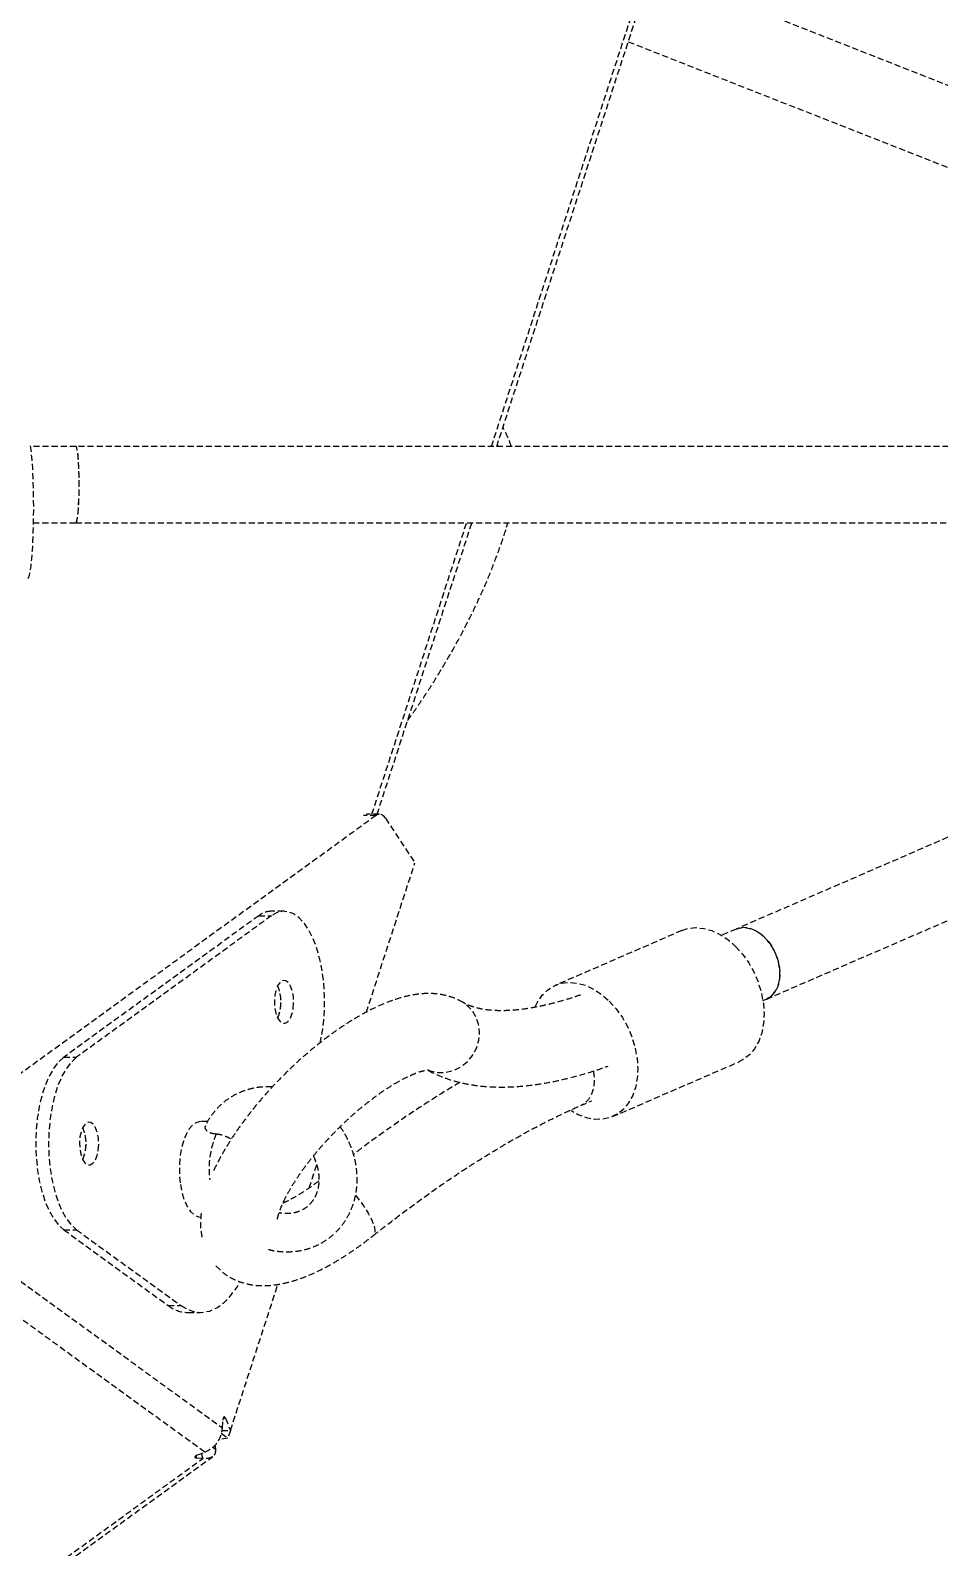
# Model space of a CAD drawing. Header units: millimetres. Extents: x -6061 to 5100, y -3651 to 3328.
# Drawn here: x -787.3 to -597.1, y -200.9 to 116.9 of the extents above; entities that cross this region are included whole.
import ezdxf

# ---------------------------------------------------------------- set-up
doc = ezdxf.new("R2010")
doc.units = ezdxf.units.MM
doc.linetypes.add('HIDDEN', pattern=[1.905, 1.27, -0.635])
for name, color, linetype in [('DIKOM_ОБЪЕКТ', 7, 'Continuous'), ('DIKOM_РАЗМЕР_ЗОНА', 7, 'Continuous'), ('DIKOM_РАЗМЕР_ОБЪЕКТА', 7, 'Continuous')]:
    doc.layers.add(name, color=color, linetype=linetype)
doc.styles.add('style1', font='arialbd.ttf', dxfattribs={"width": 0.8})
doc.dimstyles.new('1-50', dxfattribs={"dimtxt": 300, "dimasz": 200, "dimexe": 100, "dimexo": 0, "dimgap": 100, "dimtad": 1, "dimtxsty": 'style1', "dimcen": 200, "dimclrd": 7, "dimclre": 7, "dimclrt": 7, "dimadec": 1, "dimazin": 2, "dimtfac": 1, "dimtmove": 0, "dimatfit": 2, "dimfxl": 0, "dimlwd": 25, "dimlwe": 18, "dimarcsym": 0})

# ---------------------------------------------------------------- blocks, each defined once
blk = doc.blocks.new('*D0')
at = {"layer": 'Defpoints', "color": 0, "transparency": 16777216}
for p in [(3244.44, 1090.08), (-2954.24, -571.35), (3244.44, -1487.03)]:
    blk.add_point(p, dxfattribs=at)
at = {"layer": 'DIKOM_РАЗМЕР_ОБЪЕКТА', "color": 7, "lineweight": 18, "transparency": 16777216}
for p, q in [((3244.44, 1090.08), (3244.44, -1587.03)), ((-2954.24, -571.35), (-2954.24, -1587.03))]:
    blk.add_line(p, q, dxfattribs=at)
at = {"layer": 'DIKOM_РАЗМЕР_ОБЪЕКТА', "color": 7, "lineweight": 25, "transparency": 16777216}
blk.add_line((-2754.24, -1487.03), (3044.44, -1487.03), dxfattribs=at)
at = {"layer": 'DIKOM_РАЗМЕР_ОБЪЕКТА', "color": 7, "transparency": 16777216}
for points in [[(-2754.24, -1453.69), (-2754.24, -1520.36), (-2954.24, -1487.03)], [(3044.44, -1453.69), (3044.44, -1520.36), (3244.44, -1487.03)]]:
    blk.add_solid(points, dxfattribs=at)
at = {"layer": 'DIKOM_РАЗМЕР_ОБЪЕКТА', "color": 7, "transparency": 16777216, "insert": (279.31, -1118.98), "char_height": 300, "attachment_point": 5, "style": 'style1'}
blk.add_mtext('{\\fArial|b0|i0|c204|p34;\\H1.75x;6200}', dxfattribs=at)
blk = doc.blocks.new('*D1')
at = {"layer": 'Defpoints', "color": 0, "transparency": 16777216}
for p in [(2324.34, 3327.92), (-5419.16, -2822.08), (-1808.64, -2822.08)]:
    blk.add_point(p, dxfattribs=at)
at = {"layer": 'DIKOM_РАЗМЕР_ЗОНА', "color": 7, "lineweight": 18, "transparency": 16777216}
for p, q in [((2324.34, 3327.92), (-5519.16, 3327.92)), ((-1808.64, -2822.08), (-5519.16, -2822.08))]:
    blk.add_line(p, q, dxfattribs=at)
at = {"layer": 'DIKOM_РАЗМЕР_ЗОНА', "color": 7, "lineweight": 25, "transparency": 16777216}
blk.add_line((-5419.16, 3127.92), (-5419.16, -2622.08), dxfattribs=at)
at = {"layer": 'DIKOM_РАЗМЕР_ЗОНА', "color": 7, "transparency": 16777216}
for points in [[(-5452.49, 3127.92), (-5385.83, 3127.92), (-5419.16, 3327.92)], [(-5452.49, -2622.08), (-5385.83, -2622.08), (-5419.16, -2822.08)]]:
    blk.add_solid(points, dxfattribs=at)
at = {"layer": 'DIKOM_РАЗМЕР_ЗОНА', "color": 7, "transparency": 16777216, "insert": (-5787.21, -178.18), "char_height": 300, "attachment_point": 5, "rotation": 90, "style": 'style1'}
blk.add_mtext('{\\fArial|b0|i0|c204|p34;\\H1.75x;6150}', dxfattribs=at)
blk = doc.blocks.new('*D2')
at = {"layer": 'Defpoints', "color": 0, "transparency": 16777216}
for p in [(5097.78, 1174.32), (-4808.91, -571.39), (5097.78, -3550.63)]:
    blk.add_point(p, dxfattribs=at)
at = {"layer": 'DIKOM_РАЗМЕР_ЗОНА', "color": 7, "lineweight": 18, "transparency": 16777216}
for p, q in [((5097.78, 1174.32), (5097.78, -3650.63)), ((-4808.91, -571.39), (-4808.91, -3650.63))]:
    blk.add_line(p, q, dxfattribs=at)
at = {"layer": 'DIKOM_РАЗМЕР_ЗОНА', "color": 7, "lineweight": 25, "transparency": 16777216}
blk.add_line((-4608.91, -3550.63), (4897.78, -3550.63), dxfattribs=at)
at = {"layer": 'DIKOM_РАЗМЕР_ЗОНА', "color": 7, "transparency": 16777216}
for points in [[(-4608.91, -3517.3), (-4608.91, -3583.96), (-4808.91, -3550.63)], [(4897.78, -3517.3), (4897.78, -3583.96), (5097.78, -3550.63)]]:
    blk.add_solid(points, dxfattribs=at)
at = {"layer": 'DIKOM_РАЗМЕР_ЗОНА', "color": 7, "transparency": 16777216, "insert": (864.15, -3182.58), "char_height": 300, "attachment_point": 5, "style": 'style1'}
blk.add_mtext('{\\fArial|b0|i0|c204|p34;\\H1.75x;9900}', dxfattribs=at)
blk = doc.blocks.new('*D3')
at = {"layer": 'Defpoints', "color": 0, "transparency": 16777216}
for p in [(-3174.2, 1527.92), (2804.07, 1527.92), (-2373.39, -1022.08)]:
    blk.add_point(p, dxfattribs=at)
at = {"layer": 'DIKOM_РАЗМЕР_ОБЪЕКТА', "color": 7, "lineweight": 18, "transparency": 16777216}
for p, q in [((2804.07, 1527.92), (-3274.2, 1527.92)), ((-2373.39, -1022.08), (-3274.2, -1022.08))]:
    blk.add_line(p, q, dxfattribs=at)
at = {"layer": 'DIKOM_РАЗМЕР_ОБЪЕКТА', "color": 7, "lineweight": 25, "transparency": 16777216}
blk.add_line((-3174.2, -822.08), (-3174.2, 1327.92), dxfattribs=at)
at = {"layer": 'DIKOM_РАЗМЕР_ОБЪЕКТА', "color": 7, "transparency": 16777216}
for points in [[(-3207.54, 1327.92), (-3140.87, 1327.92), (-3174.2, 1527.92)], [(-3207.54, -822.08), (-3140.87, -822.08), (-3174.2, -1022.08)]]:
    blk.add_solid(points, dxfattribs=at)
at = {"layer": 'DIKOM_РАЗМЕР_ОБЪЕКТА', "color": 7, "transparency": 16777216, "insert": (-3542.25, 166.98), "char_height": 300, "attachment_point": 5, "rotation": 90, "style": 'style1'}
blk.add_mtext('{\\fArial|b0|i0|c204|p34;\\H1.75x;2550}', dxfattribs=at)

msp = doc.modelspace()

# ---------------------------------------------------------------- linework, layer by layer
at = {"layer": 'DIKOM_ОБЪЕКТ', "color": 7, "linetype": 'HIDDEN', "lineweight": 15}
for p, q in [((-403.038, 29.683), (-654.791, 128.788)), ((-689.674, 29.683), (-658.831, 124.61)), ((-690.774, 29.683), (-660.31, 123.442)), ((-662.123, 114.479), (-446.718, 29.683)), ((-777.809, 29.683), (-787.335, 29.683)), ((-379.749, 29.683), (-777.809, 29.683)), ((-689.573, 29.995), (-689.209, 29.683)), ((-786.744, 13.683), (-777.809, 13.683)), ((-777.809, 13.683), (-379.749, 13.683)), ((-715.816, -47.387), (-695.972, 13.683)), ((-714.716, -47.387), (-694.873, 13.683)), ((-443.13, 13.683), (-639.539, -71.444)), ((-633.176, -86.124), (-431.232, 1.402)), ((-714.933, -47.632), (-806.025, -113.825)), ((-714.933, -47.632), (-717.604, -47.632)), ((-714.242, -47.387), (-716.913, -47.388)), ((-712.991, -48.244), (-706.807, -57.581)), ((-716.966, -88.856), (-706.807, -57.581)), ((-739.519, -68.653), (-780.345, -98.318)), ((-736.835, -68.652), (-777.661, -98.318)), ((-739.519, -68.653), (-736.835, -68.652)), ((-734.21, -67.723), (-736.893, -67.723)), ((-650.896, -71.761), (-677.356, -83.229)), ((-639.539, -71.444), (-642.58, -72.762)), ((-633.913, -86.444), (-633.176, -86.124)), ((-780.345, -98.318), (-777.661, -98.318)), ((-665.425, -110.755), (-638.966, -99.287)), ((-672.057, -108.418), (-669.774, -107.428)), ((-750.215, -111.791), (-751.682, -111.791)), ((-728.929, -125.687), (-727.366, -120.873)), ((-809.442, -130.673), (-747.111, -175.963)), ((-750.82, -181.067), (-813.15, -135.777)), ((-780.342, -134.458), (-777.659, -134.458)), ((-780.342, -134.458), (-758.508, -150.323)), ((-777.659, -134.458), (-755.825, -150.322)), ((-745.432, -176.493), (-735.49, -145.886)), ((-758.508, -150.323), (-755.825, -150.322)), ((-754.362, -151.791), (-751.679, -151.791)), ((-747.111, -175.963), (-747.028, -174.36)), ((-746.963, -173.959), (-746.476, -173.959)), ((-746.476, -173.959), (-745.432, -176.493)), ((-747.36, -177.103), (-745.961, -178.12)), ((-747.227, -176.493), (-745.432, -176.493)), ((-745.432, -176.493), (-745.961, -178.12)), ((-752.318, -181.642), (-750.82, -181.067)), ((-749.141, -180.022), (-748.566, -180.44)), ((-748.702, -179.51), (-748.566, -180.44)), ((-745.961, -178.12), (-747.938, -178.459)), ((-852.113, -255.666), (-751.25, -182.39)), ((-850.245, -255.416), (-749.155, -181.976)), ((-752.68, -181.828), (-752.53, -182.291)), ((-751.25, -182.39), (-752.53, -182.291)), ((-751.584, -181.36), (-751.25, -182.39))]:
    msp.add_line(p, q, dxfattribs=at)
at = {"layer": 'DIKOM_ОБЪЕКТ', "color": 7, "linetype": 'HIDDEN', "lineweight": 15, "flags": 128}
for points in [[(-787.351, 29.8), (-787.188, 28.479), (-787.044, 26.887), (-786.923, 25.06), (-786.827, 23.043), (-786.76, 20.882), (-786.722, 18.627), (-786.714, 16.333), (-786.737, 14.051), (-786.79, 11.837), (-786.872, 9.741), (-786.98, 7.813), (-787.113, 6.099), (-787.267, 4.638), (-787.439, 3.464), (-787.624, 2.605), (-787.819, 2.082), (-788.018, 1.906), (-788.018, 1.906)], [(-777.809, 13.683), (-777.73, 13.735), (-777.583, 14.116), (-777.447, 14.851), (-777.328, 15.905), (-777.231, 17.229), (-777.161, 18.762), (-777.122, 20.431), (-777.114, 22.159), (-777.139, 23.865), (-777.196, 25.468), (-777.281, 26.895), (-777.391, 28.078), (-777.52, 28.962), (-777.663, 29.505), (-777.809, 29.683)], [(-777.356, 15.605), (-777.253, 16.866), (-777.176, 18.351), (-777.129, 19.993), (-777.113, 21.713), (-777.13, 23.432), (-777.178, 25.069), (-777.257, 26.548), (-777.36, 27.8), (-777.485, 28.765), (-777.625, 29.4), (-777.774, 29.673), (-777.809, 29.683)], [(-777.809, 13.683), (-777.769, 13.697), (-777.62, 13.983), (-777.481, 14.629), (-777.356, 15.605)], [(-712.991, -48.244), (-713.209, -47.953), (-713.44, -47.72), (-713.681, -47.547), (-713.93, -47.436), (-714.183, -47.389), (-714.436, -47.406), (-714.688, -47.488), (-714.933, -47.632)], [(-726.646, -95.382), (-726.225, -93.219), (-725.898, -90.671), (-725.733, -88.046), (-725.734, -85.396), (-725.899, -82.771), (-726.226, -80.223), (-726.708, -77.802), (-727.336, -75.554), (-728.098, -73.523), (-728.979, -71.75), (-729.962, -70.268), (-731.027, -69.106), (-732.155, -68.287), (-733.322, -67.827), (-734.506, -67.734), (-735.685, -68.011), (-736.835, -68.652)], [(-650.896, -71.761), (-649.624, -71.345), (-648.008, -71.155), (-646.321, -71.301), (-644.6, -71.781), (-642.888, -72.583), (-641.223, -73.689), (-639.645, -75.071)], [(-633.176, -86.124), (-632.999, -86.042), (-632.009, -85.343), (-631.222, -84.338), (-630.675, -83.072), (-630.394, -81.607), (-630.392, -80.009), (-630.669, -78.354), (-631.212, -76.719), (-631.995, -75.181), (-632.982, -73.811), (-634.128, -72.673), (-635.377, -71.822), (-636.672, -71.296), (-637.953, -71.12), (-639.159, -71.303), (-639.539, -71.444)], [(-639.539, -71.444), (-638.928, -71.238), (-637.702, -71.127), (-636.414, -71.373), (-635.123, -71.966), (-633.89, -72.879), (-632.772, -74.067), (-631.821, -75.475), (-631.083, -77.039), (-630.592, -78.684), (-630.37, -80.334), (-630.428, -81.911), (-630.763, -83.342), (-631.36, -84.56), (-632.191, -85.508), (-633.176, -86.124)], [(-639.645, -75.071), (-638.191, -76.699), (-636.895, -78.534), (-635.788, -80.532), (-634.895, -82.648), (-634.237, -84.831), (-633.829, -87.03), (-633.682, -89.194), (-633.799, -91.272), (-634.176, -93.215), (-634.806, -94.978), (-635.673, -96.519), (-636.757, -97.803), (-638.032, -98.799), (-638.966, -99.287)], [(-732.295, -88.112), (-732.197, -86.85), (-732.263, -85.578), (-732.486, -84.398), (-732.848, -83.406), (-733.321, -82.684), (-733.866, -82.288), (-734.438, -82.251), (-734.992, -82.577), (-735.483, -83.238), (-735.87, -84.182), (-736.123, -85.331), (-736.22, -86.593), (-736.155, -87.866), (-735.932, -89.046), (-735.569, -90.037), (-735.097, -90.76), (-734.552, -91.156), (-733.979, -91.192), (-733.425, -90.867), (-732.935, -90.205), (-732.548, -89.262), (-732.295, -88.112)], [(-681.593, -87.712), (-681.111, -86.738), (-680.133, -85.321), (-678.949, -84.178), (-677.589, -83.336), (-676.083, -82.813), (-674.468, -82.623), (-672.78, -82.769), (-671.06, -83.249), (-669.347, -84.051), (-667.682, -85.157), (-666.105, -86.539)], [(-735.55, -90.076), (-735.231, -89.262), (-734.978, -88.113)], [(-704.018, -101.014), (-703.557, -101.183), (-701.97, -101.507), (-700.331, -101.465), (-698.717, -101.059), (-697.202, -100.307), (-695.858, -99.246), (-694.747, -97.924), (-693.922, -96.404), (-693.421, -94.756), (-693.267, -93.058), (-693.469, -91.389), (-694.015, -89.827), (-694.881, -88.445), (-696.026, -87.308), (-696.768, -86.8)], [(-666.105, -86.539), (-664.651, -88.167), (-663.355, -90.002), (-662.247, -92), (-661.354, -94.116), (-660.696, -96.299), (-660.289, -98.498), (-660.142, -100.662), (-660.258, -102.74), (-660.636, -104.683), (-661.265, -106.446), (-662.132, -107.987), (-663.216, -109.271), (-664.491, -110.267), (-665.929, -110.951), (-667.494, -111.309), (-669.151, -111.331), (-670.86, -111.016), (-672.581, -110.374), (-674.162, -109.491)], [(-780.345, -98.318), (-781.444, -99.311), (-782.47, -100.636), (-783.404, -102.268), (-784.227, -104.175), (-784.924, -106.32), (-785.48, -108.66), (-785.885, -111.151), (-786.132, -113.744), (-786.214, -116.388), (-786.131, -119.032), (-785.885, -121.625), (-785.479, -124.116), (-784.923, -126.457), (-784.226, -128.601), (-783.402, -130.508), (-782.468, -132.14), (-781.442, -133.465), (-780.342, -134.458)], [(-777.661, -98.318), (-778.76, -99.311), (-779.787, -100.636), (-780.721, -102.268), (-781.544, -104.175), (-782.24, -106.32), (-782.797, -108.66), (-783.202, -111.151), (-783.448, -113.744), (-783.531, -116.388), (-783.448, -119.032), (-783.201, -121.625), (-782.796, -124.116), (-782.239, -126.456), (-781.542, -128.601), (-780.719, -130.508), (-779.785, -132.14), (-778.758, -133.465), (-777.659, -134.458)], [(-669.423, -101.223), (-669.377, -101.477), (-669.239, -103.113), (-669.382, -104.654), (-669.798, -106.027), (-670.469, -107.169), (-671.362, -108.027), (-672.053, -108.416)], [(-773.121, -117.778), (-773.023, -116.516), (-773.089, -115.244), (-773.312, -114.064), (-773.674, -113.073), (-774.147, -112.35), (-774.692, -111.954), (-775.264, -111.917), (-775.818, -112.243), (-776.309, -112.904), (-776.696, -113.848), (-776.948, -114.997), (-777.046, -116.259), (-776.981, -117.532), (-776.758, -118.712), (-776.395, -119.703), (-775.922, -120.426), (-775.377, -120.822), (-774.805, -120.859), (-774.251, -120.533), (-773.761, -119.872), (-773.373, -118.928), (-773.121, -117.778)], [(-751.682, -111.791), (-752.475, -111.949), (-753.294, -112.463), (-754.054, -113.314), (-754.728, -114.471), (-755.292, -115.893), (-755.726, -117.528), (-756.014, -119.317), (-756.145, -121.195), (-756.114, -123.095), (-755.924, -124.948)], [(-776.376, -119.742), (-776.057, -118.928), (-775.804, -117.779)], [(-755.924, -124.948), (-755.58, -126.687), (-755.095, -128.248), (-754.487, -129.577), (-753.777, -130.623), (-752.992, -131.351), (-752.159, -131.733), (-751.68, -131.791)], [(-719.256, -127.239), (-718.433, -128.253), (-717.43, -129.638), (-716.569, -131.012), (-715.891, -132.31), (-715.428, -133.472), (-715.2, -134.443), (-715.22, -135.177), (-715.485, -135.641), (-715.497, -135.651)], [(-755.825, -150.322), (-754.343, -151.193), (-752.827, -151.681), (-751.296, -151.778), (-749.77, -151.485), (-748.269, -150.805), (-746.812, -149.747), (-745.419, -148.324), (-744.107, -146.555), (-743.436, -145.458)]]:
    msp.add_lwpolyline(points, dxfattribs=at)
at = {"layer": 'DIKOM_ОБЪЕКТ', "color": 7, "linetype": 'HIDDEN', "lineweight": 15}
for centre, radius, start, end in [((-736.829, -72.074), 4.352, 90.84496, 128.16523), ((-742.916, -86.664), 8.069, 349.65499, 24.10452), ((-743.108, -86.722), 8.268, 336.07271, 23.93543), ((-783.722, -116.327), 8.05, 349.6117, 24.14772), ((-783.93, -116.388), 8.265, 336.06277, 23.94538), ((-731.241, -121.714), 18.68, 156.7723, 186.96705), ((-754.22, -144.803), 6.989, 232.15908, 268.83797)]:
    msp.add_arc(centre, radius, start, end, dxfattribs=at)
for centre, major_axis, ratio, start_param, end_param in [((-746.687, -174.608), (-0.054, 0.927), 0.367225, 5.4673224, 7.5617175), ((-751.977, -181.89), (0.898, 0.235), 0.3672639, 1.8630116, 3.9574067)]:
    msp.add_ellipse(centre, major_axis=major_axis, ratio=ratio, start_param=start_param, end_param=end_param, dxfattribs=at)
for points, knots in [([(-686.658, 29.683), (-686.659, 29.686), (-686.89, 30.542), (-687.43, 31.905), (-688.104, 33.204), (-688.366, 33.709)], [0, 0, 0, 0, 0.0022056, 0.6118694, 1, 1, 1, 1]), ([(-708.335, -27.748), (-707.872, -27.109), (-706.426, -25.111), (-704.132, -21.666), (-701.462, -17.435), (-698.948, -13.147), (-696.591, -8.821), (-694.402, -4.468), (-692.39, -0.1), (-690.559, 4.274), (-688.943, 8.635), (-687.871, 11.778), (-687.408, 13.445), (-687.342, 13.683)], [0, 0, 0, 0, 0.0483135, 0.1510638, 0.2538888, 0.35686241, 0.46005827, 0.56355913, 0.66745199, 0.77182693, 0.8767847, 0.98242682, 1, 1, 1, 1]), ([(-696.766, -86.8), (-697.269, -86.529), (-698.334, -85.955), (-700.084, -85.384), (-701.977, -85.027), (-703.98, -84.917), (-706.119, -85.055), (-708.423, -85.46), (-710.893, -86.154), (-713.488, -87.134), (-716.144, -88.373), (-718.808, -89.828), (-721.457, -91.471), (-724.084, -93.282), (-726.678, -95.244), (-729.23, -97.342), (-731.725, -99.561), (-734.15, -101.884), (-736.488, -104.295), (-738.722, -106.776), (-740.837, -109.312), (-742.817, -111.886), (-744.645, -114.484), (-746.317, -117.098), (-747.783, -119.716), (-748.714, -121.502), (-749.08, -122.404), (-749.097, -122.445)], [0, 0, 0, 0, 0.0288199, 0.0611034, 0.0943899, 0.1295635, 0.1674497, 0.2086838, 0.2531309, 0.2994572, 0.3456894, 0.3910811, 0.435622, 0.4794792, 0.5228304, 0.5658223, 0.6085779, 0.6511956, 0.6937675, 0.7363653, 0.779058, 0.8219346, 0.8651036, 0.9086937, 0.9528683, 0.9978375, 1, 1, 1, 1]), ([(-672.095, -85.226), (-672.696, -85.437), (-674.444, -86.05), (-677.159, -86.831), (-680.228, -87.584), (-683.081, -88.116), (-685.715, -88.446), (-688.119, -88.584), (-690.283, -88.544), (-692.204, -88.342), (-693.884, -87.998), (-695.345, -87.525), (-696.247, -87.103), (-696.692, -86.844), (-696.766, -86.8)], [0, 0, 0, 0, 0.0487909, 0.1419413, 0.2345836, 0.3267233, 0.4184108, 0.5097734, 0.6010543, 0.6925501, 0.7849188, 0.879279, 0.9797581, 1, 1, 1, 1]), ([(-735.598, -132.207), (-735.561, -132.021), (-735.473, -131.589), (-735.169, -130.614), (-734.68, -129.357), (-733.99, -127.874), (-733.098, -126.209), (-732, -124.391), (-730.707, -122.458), (-729.231, -120.446), (-727.591, -118.392), (-725.811, -116.331), (-723.916, -114.296), (-721.932, -112.32), (-719.891, -110.432), (-717.824, -108.663), (-715.766, -107.037), (-713.751, -105.578), (-711.815, -104.305), (-709.998, -103.235), (-708.339, -102.378), (-706.879, -101.736), (-705.662, -101.302), (-704.718, -101.057), (-704.116, -100.959), (-703.842, -100.961), (-703.884, -100.956), (-703.894, -100.955)], [0, 0, 0, 0, 0.02752641, 0.06397404, 0.10203294, 0.14162436, 0.18256384, 0.22462608, 0.26758975, 0.31125048, 0.35543117, 0.39998155, 0.44477085, 0.48968125, 0.53460258, 0.57939966, 0.62395833, 0.6681559, 0.71185131, 0.75487836, 0.79704694, 0.83814601, 0.87796843, 0.9163565, 0.95329094, 0.98901562, 1, 1, 1, 1]), ([(-703.935, -101.105), (-703.754, -101.206), (-702.754, -101.762), (-700.804, -102.578), (-698.036, -103.472), (-695.071, -104.104), (-691.911, -104.486), (-688.552, -104.606), (-685.004, -104.457), (-681.28, -104.038), (-677.402, -103.352), (-673.385, -102.394), (-669.69, -101.337), (-667.289, -100.495), (-666.31, -100.152)], [0, 0, 0, 0, 0.0183079, 0.1007604, 0.1846978, 0.2710905, 0.3602071, 0.4519987, 0.5460854, 0.6418542, 0.7386308, 0.8358413, 0.9330161, 1, 1, 1, 1]), ([(-736.776, -104.537), (-737.36, -104.522), (-738.614, -104.49), (-740.514, -104.749), (-742.455, -105.26), (-744.326, -106.051), (-746.094, -107.117), (-747.726, -108.46), (-749.162, -110.089), (-750.145, -111.515), (-750.553, -112.436), (-750.655, -112.666)], [0, 0, 0, 0, 0.1005433, 0.215864, 0.3329491, 0.451976, 0.5732816, 0.6973457, 0.8247498, 0.9561269, 1, 1, 1, 1]), ([(-697.367, -103.563), (-697.903, -103.877), (-699.983, -105.095), (-703.658, -107.419), (-708.377, -110.521), (-713.12, -113.82), (-716.893, -116.537), (-719.082, -118.209), (-719.685, -118.67)], [0, 0, 0, 0, 0.0736651, 0.285808, 0.497504, 0.7088172, 0.9198002, 1, 1, 1, 1]), ([(-715.497, -135.651), (-714.71, -135.029), (-712.429, -133.225), (-708.656, -130.355), (-704.195, -127.101), (-699.769, -124.021), (-695.391, -121.121), (-691.076, -118.41), (-686.837, -115.894), (-682.689, -113.581), (-678.647, -111.479), (-675.104, -109.764), (-672.947, -108.811), (-672.057, -108.418)], [0, 0, 0, 0, 0.05184282, 0.1503117, 0.24868196, 0.34692104, 0.44500362, 0.54290458, 0.64059511, 0.73804257, 0.83521219, 0.93206447, 1, 1, 1, 1]), ([(-750.648, -112.67), (-750.681, -112.709), (-750.844, -112.908), (-750.713, -113.372), (-750.219, -113.903), (-749.385, -114.252), (-748.715, -114.317), (-748.407, -114.347)], [0, 0, 0, 0, 0.0611335, 0.3086014, 0.5532635, 0.7948917, 1, 1, 1, 1]), ([(-748.407, -114.347), (-748.112, -114.385), (-747.522, -114.46), (-746.591, -114.792), (-745.794, -115.149), (-745.408, -115.372), (-745.243, -115.467)], [0, 0, 0, 0, 0.27193492, 0.54431965, 0.80529451, 1, 1, 1, 1]), ([(-737.499, -138.572), (-737.186, -138.654), (-736.233, -138.902), (-734.6, -139.075), (-732.623, -139.087), (-730.648, -138.833), (-728.707, -138.318), (-726.835, -137.528), (-725.067, -136.462), (-723.439, -135.117), (-721.989, -133.496), (-720.814, -131.689), (-719.924, -129.761), (-719.314, -127.782), (-718.959, -125.717), (-718.863, -123.608), (-719.02, -121.5), (-719.409, -119.458), (-719.976, -117.593), (-720.622, -116.02), (-721.325, -114.635), (-721.919, -113.617), (-722.338, -113.026), (-722.453, -112.863)], [0, 0, 0, 0, 0.0243732, 0.0742723, 0.1250073, 0.1765239, 0.2288255, 0.2819953, 0.3361807, 0.3916019, 0.4485122, 0.5072, 0.5602368, 0.6134227, 0.6666554, 0.719761, 0.7724325, 0.8240598, 0.8730455, 0.9149036, 0.9476614, 0.9856067, 1, 1, 1, 1]), ([(-728.076, -119.027), (-728.048, -119.081), (-727.84, -119.485), (-727.526, -120.281), (-727.174, -121.436), (-726.953, -122.653), (-726.876, -123.905), (-726.964, -125.153), (-727.226, -126.36), (-727.668, -127.5), (-728.299, -128.548), (-729.137, -129.481), (-730.169, -130.235), (-731.359, -130.767), (-732.639, -131.049), (-733.937, -131.114), (-734.825, -130.968), (-735.242, -130.899)], [0, 0, 0, 0, 0.0083751, 0.0627873, 0.1192513, 0.1798118, 0.243136, 0.3089292, 0.3772308, 0.4485015, 0.5236437, 0.6039839, 0.6909482, 0.7746417, 0.8547211, 0.9316756, 1, 1, 1, 1]), ([(-726.93, -124.256), (-727.472, -124.658), (-728.682, -125.554), (-730.495, -126.744), (-732.312, -127.82), (-733.64, -128.529), (-734.288, -128.813), (-734.441, -128.88)], [0, 0, 0, 0, 0.2001855, 0.446479, 0.6890703, 0.9269027, 1, 1, 1, 1]), ([(-751.562, -130.959), (-751.618, -131.513), (-751.746, -132.759), (-751.682, -134.534), (-751.442, -135.744), (-751.34, -136.261)], [0, 0, 0, 0, 0.3145147, 0.7076991, 1, 1, 1, 1]), ([(-748.465, -141.997), (-748.089, -142.398), (-747.274, -143.268), (-745.77, -144.317), (-744.074, -145.175), (-742.271, -145.766), (-740.374, -146.109), (-738.366, -146.21), (-736.221, -146.061), (-733.91, -145.644), (-731.433, -144.938), (-728.834, -143.946), (-726.177, -142.698), (-723.513, -141.234), (-720.864, -139.583), (-718.289, -137.8), (-716.503, -136.449), (-715.595, -135.729), (-715.497, -135.651)], [0, 0, 0, 0, 0.046524, 0.1010418, 0.1551454, 0.209947, 0.2666593, 0.3266299, 0.3912722, 0.4616304, 0.5373971, 0.6162346, 0.6947958, 0.7719126, 0.8475942, 0.9221262, 0.991567, 1, 1, 1, 1]), ([(-750.82, -181.067), (-750.278, -180.793), (-749.287, -180.291), (-748.163, -179.088), (-747.369, -177.654), (-747.202, -176.555), (-747.111, -175.963)], [0, 0, 0, 0, 0.2731927, 0.5000214, 0.7304056, 1, 1, 1, 1]), ([(-748.566, -180.44), (-748.577, -180.786), (-748.598, -181.418), (-749.122, -182.022), (-749.98, -182.419), (-750.805, -182.4), (-751.25, -182.39)], [0, 0, 0, 0, 0.2731921, 0.5000139, 0.7304087, 1, 1, 1, 1])]:
    msp.add_open_spline(points, degree=3, knots=knots, dxfattribs=at)

# ---------------------------------------------------------------- dimensions: what is measured, and where the dimension line sits
at = {"layer": 'DIKOM_РАЗМЕР_ЗОНА'}
dim = msp.add_linear_dim(base=(-5419.159, -2822.077), p1=(2324.34, 3327.923), p2=(-1808.638, -2822.077), angle=90, text='{\\fArial|b0|i0|c204|p34;\\H1.75x;<>}', dimstyle='1-50', dxfattribs=at)
dim.commit()
dim.dimension.update_dxf_attribs({"geometry": '*D1', "text_midpoint": (-5419.159, -178.183), "dimtype": 160})
dim = msp.add_linear_dim(base=(5097.777, -3550.63), p1=(-4808.913, -571.389), p2=(5097.777, 1174.316), text='{\\fArial|b0|i0|c204|p34;\\H1.75x;9900}', dimstyle='1-50', dxfattribs=at)
dim.commit()
dim.dimension.update_dxf_attribs({"geometry": '*D2', "text_midpoint": (864.153, -3550.63), "dimtype": 160})
at = {"layer": 'DIKOM_РАЗМЕР_ОБЪЕКТА'}
dim = msp.add_linear_dim(base=(-3174.204, 1527.923), p1=(-2373.391, -1022.077), p2=(2804.073, 1527.923), angle=90, text='{\\fArial|b0|i0|c204|p34;\\H1.75x;<>}', dimstyle='1-50', dxfattribs=at)
dim.commit()
dim.dimension.update_dxf_attribs({"geometry": '*D3', "text_midpoint": (-3174.204, 166.976), "dimtype": 160})
dim = msp.add_linear_dim(base=(3244.443, -1487.027), p1=(-2954.235, -571.349), p2=(3244.443, 1090.082), text='{\\fArial|b0|i0|c204|p34;\\H1.75x;6200}', dimstyle='1-50', dxfattribs=at)
dim.commit()
dim.dimension.update_dxf_attribs({"geometry": '*D0', "text_midpoint": (279.308, -1487.027), "dimtype": 160})

doc.saveas('drawing.dxf')
